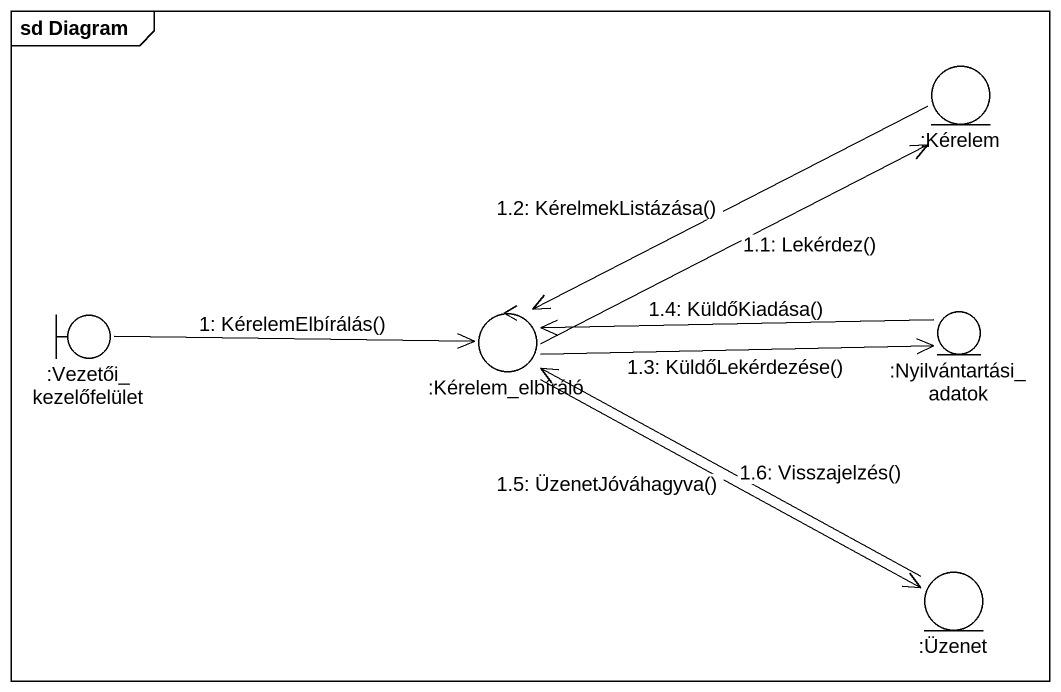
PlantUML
@startuml
mainframe sd Diagram
entity ":Kérelem" as Kérelem
boundary ":Vezetői_kezelőfelület" as Vezetői_kezelőfelület
control ":Kérelem_elbíráló" as Kérelem_elbíráló
entity ":Nyilvántartási_adatok" as Nyilvántartási_adatok
entity ":Üzenet" as Üzenet
Vezetői_kezelőfelület -right-> Kérelem_elbíráló : 1: KérelemElbírálás()
Kérelem_elbíráló -right-> Kérelem : 1.1: Lekérdez()
Kérelem -left-> Kérelem_elbíráló : 1.2: KérelmekListázása()
Kérelem_elbíráló -right-> Nyilvántartási_adatok : 1.3: KüldőLekérdezése()
Nyilvántartási_adatok -left-> Kérelem_elbíráló : 1.4: KüldőKiadása()
Kérelem_elbíráló -right-> Üzenet : 1.5: ÜzenetJóváhagyva()
Üzenet -left-> Kérelem_elbíráló : 1.6: Visszajelzés()
@enduml
